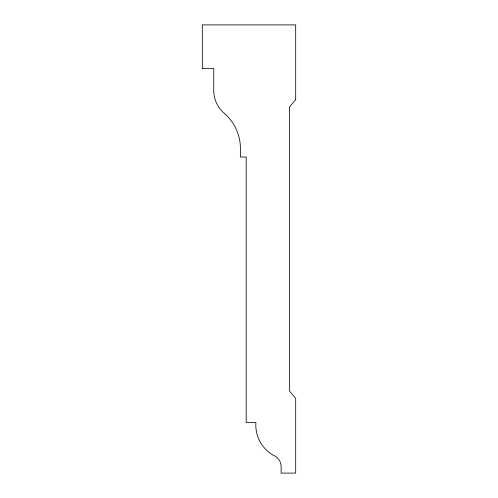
<?xml version="1.0" encoding="UTF-8"?>
<svg xmlns="http://www.w3.org/2000/svg" width="498" height="498" viewBox="0 0 498 498"><rect width="100%" height="100%" fill="white"/><g stroke="black" fill="none" stroke-linecap="round" stroke-linejoin="round"><path stroke-width="0.75" d="M295.688 99.6L289.512 106.952L289.512 391.023L295.688 398.4L295.688 473.1L281.127 473.1L281.127 467.273A12.319 12.319 0 0 0 273.147 455.16A34.81 34.81 0 0 1 255.891 422.59L246.186 422.59L246.186 157.038L240.366 157.038L240.366 146.356A46.432 46.432 0 0 0 223.166 112.367A30.21 30.21 0 0 1 213.748 90.163L213.748 68.649L202.313 68.649L202.313 24.9L295.688 24.9L295.688 99.6"/></g></svg>
